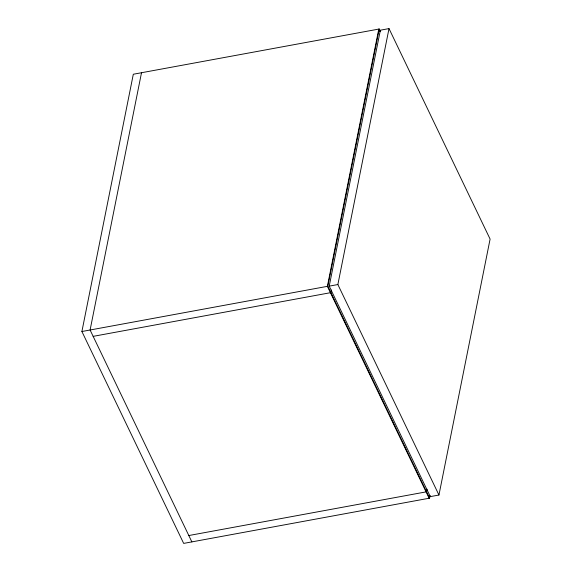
<?xml version="1.0" encoding="UTF-8"?>
<svg xmlns="http://www.w3.org/2000/svg" width="572" height="572" viewBox="0 0 572 572"><rect width="100%" height="100%" fill="white"/><g stroke="black" fill="none" stroke-linecap="round" stroke-linejoin="round"><path stroke-width="0.86" d="M430.123 495.531L429.601 498.155L183.669 543.4L81.903 331.51L133.312 74.238L379.243 28.993L380.387 31.374M141.506 72.73L90.097 330.001L191.863 541.891M429.601 498.155L327.835 286.257L379.243 28.993M329.215 286.143L380.359 30.194L389.01 28.6L490.097 239.082L438.953 495.03L430.301 496.618L329.215 286.143L337.866 284.549L389.01 28.6M331.41 289.99L330.888 292.621L93.15 336.357M427.069 489.174L426.548 491.798L188.81 535.535M81.903 331.51L327.835 286.257M379.93 31.46L378.786 29.079L327.377 286.343L429.143 498.241M337.866 284.549L438.953 495.03"/></g></svg>
